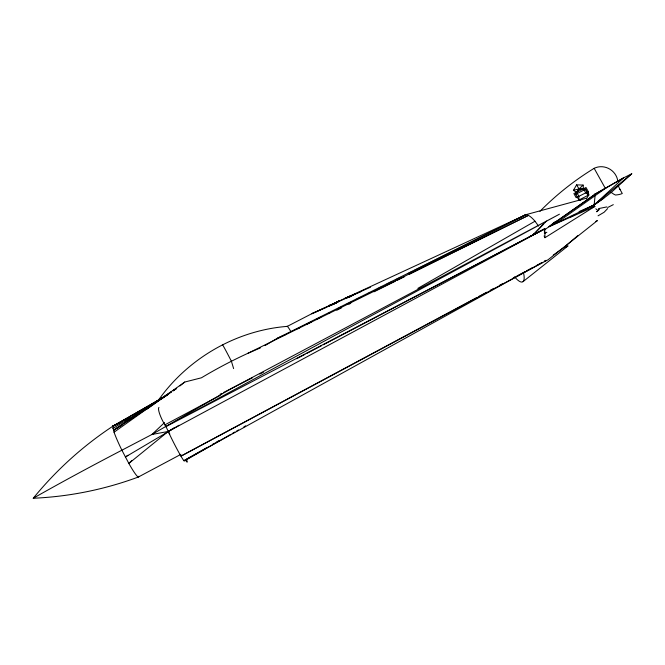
<?xml version="1.0" encoding="UTF-8"?>
<svg xmlns="http://www.w3.org/2000/svg" width="665" height="665" viewBox="0 0 665 665"><rect width="100%" height="100%" fill="white"/><g stroke="black" fill="none" stroke-linecap="round" stroke-linejoin="round"><path stroke-width="1" d="M579.489 212.434L594.136 204.936L595.242 194.147L544.303 230.015M290.738 331.303A17.689 1.372 63.3 0 0 286.972 326.54L311.702 313.755L370.488 287.155M336.498 302.367L328.51 305.95L339.491 300.846L335.95 302.824L338.876 301.17M332.201 304.628L333.24 303.922L329.416 305.659L330.339 305.343M338.842 301.253L333.165 304.146L336.382 302.658M580.778 200.132L578.924 200.04L575.682 194.296L579.049 188.902L583.114 185.07L583.446 188.785L585.724 192.875L588.774 194.978L586.414 198.852M338.676 301.278L337.288 302.159M588.284 191.587L576.164 197.688L573.895 193.582L586.006 187.497L588.284 191.587L588.741 195.028L585.524 189.242L575.682 194.296L579.049 188.902L585.524 189.242L588.774 194.978L578.924 200.04L578.866 196.325L576.597 192.227L573.413 190.356L576.572 184.878L583.114 185.07M575.682 194.296L578.982 188.902L585.524 189.242M158.935 399.457C188.478 358.078 236.507 330.347 287.297 326.374M597.012 211.694L599.29 208.611L598.724 210.165A6.359 0.557 -36.2 0 0 596.621 211.753M607.644 208.569L604.103 212.26L598.043 215.826M543.613 224.022L533.114 234.928L546.414 221.113M532.973 234.861L534.386 233.415M131.77 460.587L128.844 463.447A28.595 2.884 63.3 0 0 138.835 476.281M557.86 220.83L554.136 222.467L548.974 226.723L594.867 206.416L544.959 237.704L544.785 228.835L168.212 431.469L151.919 434.486L164.554 422.558M577.744 235.668L563.629 247.729L553.263 255.094M579.099 211.578L594.136 204.936L623.521 177.912L631.75 173.764L613.346 190.514A97.073 9.859 -28.6 0 1 605.333 197.023L603.67 198.253A97.073 9.859 -28.6 0 1 594.136 204.936L548.974 226.723M591.343 206.158L594.136 204.936L631.75 173.764M174.421 427.695L168.212 431.469L128.844 463.447L121.894 450.205A28.595 2.884 63.3 0 1 114.047 432.208L112.634 426.332L167.472 394.952M147.165 408.942L171.553 391.885M179.916 385.941L184.729 382.051L201.42 377.803A158.785 52.385 -27.3 0 1 247.721 353.389L528.392 215.385L409.341 274.312M523.081 281.611L568.043 245.892L565.292 247.289M606.039 187.946L594.335 194.496L623.521 177.912L606.039 187.946L556.273 223.199M114.047 432.208L184.729 382.051M166.599 395.55L168.27 394.37M173.291 390.804L175.801 389.017M554.136 222.467L555.591 221.969L595.242 194.147M594.136 204.936L603.77 198.178M122.202 424.993L113.466 430.33L142.51 410.38L171.495 391.643M173.241 390.729L176.624 388.402M127.913 455.301L125.353 457.03L179.026 425.268M173.199 390.546L176.607 388.343M113.466 430.33L149.567 407.005L142.51 410.38M112.892 428.468L158.943 400.338M160.672 399.283L163.266 397.695M520.412 217.746L523.954 215.593A25.287 7.872 63.1 0 1 534.993 221.237L538.559 226.034M335.983 302.741L338.427 301.411M265.061 345.551L277.263 338.286L525.815 214.712L586.364 198.253M118.146 423.655L112.634 426.332L167.422 394.985M417.836 288.386L534.993 221.237M230.373 434.602L184.413 460.928A22.776 1.322 63.3 0 1 178.619 452.05A22.776 1.322 63.3 0 1 168.212 431.469L165.153 424.636M232.176 433.572L234.878 432.026M236.682 430.995L238.486 429.956M243.889 426.863L245.693 425.833M207.314 447.321L183.906 460.687L542.499 262.367L536.979 265.269M212.717 444.228L214.512 443.206M216.316 442.175L219.018 440.629M151.919 434.486L232.077 388.161L559.431 214.197L165.76 426.722L544.785 228.835L529.282 236.74M337.828 301.711L334.163 303.556L336.906 302.251M544.319 261.362L546.131 260.356L544.303 261.337M476.572 297.654L180.938 456.148L548.118 259.732L597.394 220.597L595.549 221.528M478.401 296.673L486.639 292.251M490.296 290.289L493.962 288.327M499.457 285.385L503.114 283.423M513.181 278.02L515.009 277.039M516.846 276.058L525.084 271.644M526.913 270.663L532.399 267.721M180.955 454.328L138.362 477.021A328.41 311.702 -13.9 0 1 33.25 498.243A356.24 341.436 -78.6 0 1 113.283 425.933L126.915 418.717M112.634 426.332L121.678 421.535M123.482 420.579L128.902 417.703M164.862 424.869L220.065 395.434M336.041 302.608L335.11 303.074L336.847 302.384L335.027 303.282M153.706 433.555L121.894 450.205A273.406 21.105 -26.7 0 0 33.25 498.243M296.681 358.709L304.952 354.379M306.789 353.414L321.494 345.725M323.331 344.761L544.785 228.835M570.337 217.123L574.917 214.778M334.146 303.597L330.364 305.252L335.077 303.157L329.433 305.609L333.173 304.104L329.433 305.609L331.336 304.786M220.049 394.287L221.902 393.348M223.748 392.4L252.384 377.811M259.766 374.054L263.456 372.176M544.602 233.407L546.838 232.276M607.744 207.48L613.305 204.662M120.606 422.258L113.283 425.933L117.04 424.295M297.687 328.834L299.541 327.912M306.964 324.196L311.594 321.877M316.232 319.557L320.871 317.238M328.286 313.523L330.148 312.6M337.562 308.884L342.201 306.565M346.839 304.246L351.469 301.927M356.108 299.607L360.746 297.288M368.161 293.581L370.023 292.65M377.437 288.934L382.076 286.615M386.714 284.296L391.344 281.977M395.983 279.657L400.621 277.338M408.036 273.631L412.674 271.312M414.528 270.381L525.815 214.712M336.789 310.223L341.444 307.92M348.884 304.238L350.746 303.315M373.996 291.802L395.384 281.22M397.246 280.298L404.686 276.615M336.033 302.625L336.939 302.184M591.16 208.187L594.867 206.416M329.424 305.634L334.079 303.772M523.954 215.593L311.702 313.755L326.922 307.114M277.263 338.286L285.626 334.562M555.591 221.969L558.417 220.722M328.826 306.282L334.528 303.789M247.721 353.398L260.564 347.787M348.26 297.446L345.251 298.178L355.709 293.822M357.604 293.032L360.455 291.844M350.222 296.706L345.251 298.178L355.833 293.947M350.181 296.681L345.251 298.178L352.899 295.169M333.148 304.188L330.364 305.252M330.38 305.21L331.311 304.844M350.139 296.573L345.251 298.178L352.924 295.218M345.251 298.178L352.999 295.285L345.251 298.178L350.156 296.49M598.924 208.536L606.821 206.915M573.413 190.356L578.982 188.902M595.832 208.793L597.37 210.09M576.572 184.878L579.049 188.902M168.212 431.469L169.783 434.046M165.003 425.11L163.831 423.081A14.663 3.167 62.2 0 1 158.952 407.412M620.038 189.5L619.456 188.428A14.738 13.907 37.2 0 1 618.4 185.577L618.317 185.244M619.672 188.843L622.274 193.507A19.061 18.013 36.1 0 1 616.488 194.903A3.001 2.835 37.1 0 1 615.383 194.986L613.396 193.964A12.901 12.236 37.4 0 0 610.96 192.36M539.938 211.337A323.98 303.29 56 0 1 594.161 168.32L605.291 188.27M544.103 235.975L544.959 237.704M233.623 368.601L231.412 361.261A30.44 0.574 63.2 0 0 222.467 344.894M523.43 272.467A22.967 6.492 63 0 1 514.627 276.931M159.135 400.147A10.058 0.54 63.2 0 1 159.475 399.914M186.458 459.34A22.078 1.239 63.3 0 1 185.71 460.404M544.269 231.894A1.363 0.441 63.1 0 1 544.677 233.091A1.363 0.441 63.1 0 1 544.352 233.407M594.161 168.32A16.293 15.428 35.9 0 1 617.885 181.636M120.631 422.341L113.283 425.933L120.673 422.358"/></g></svg>
